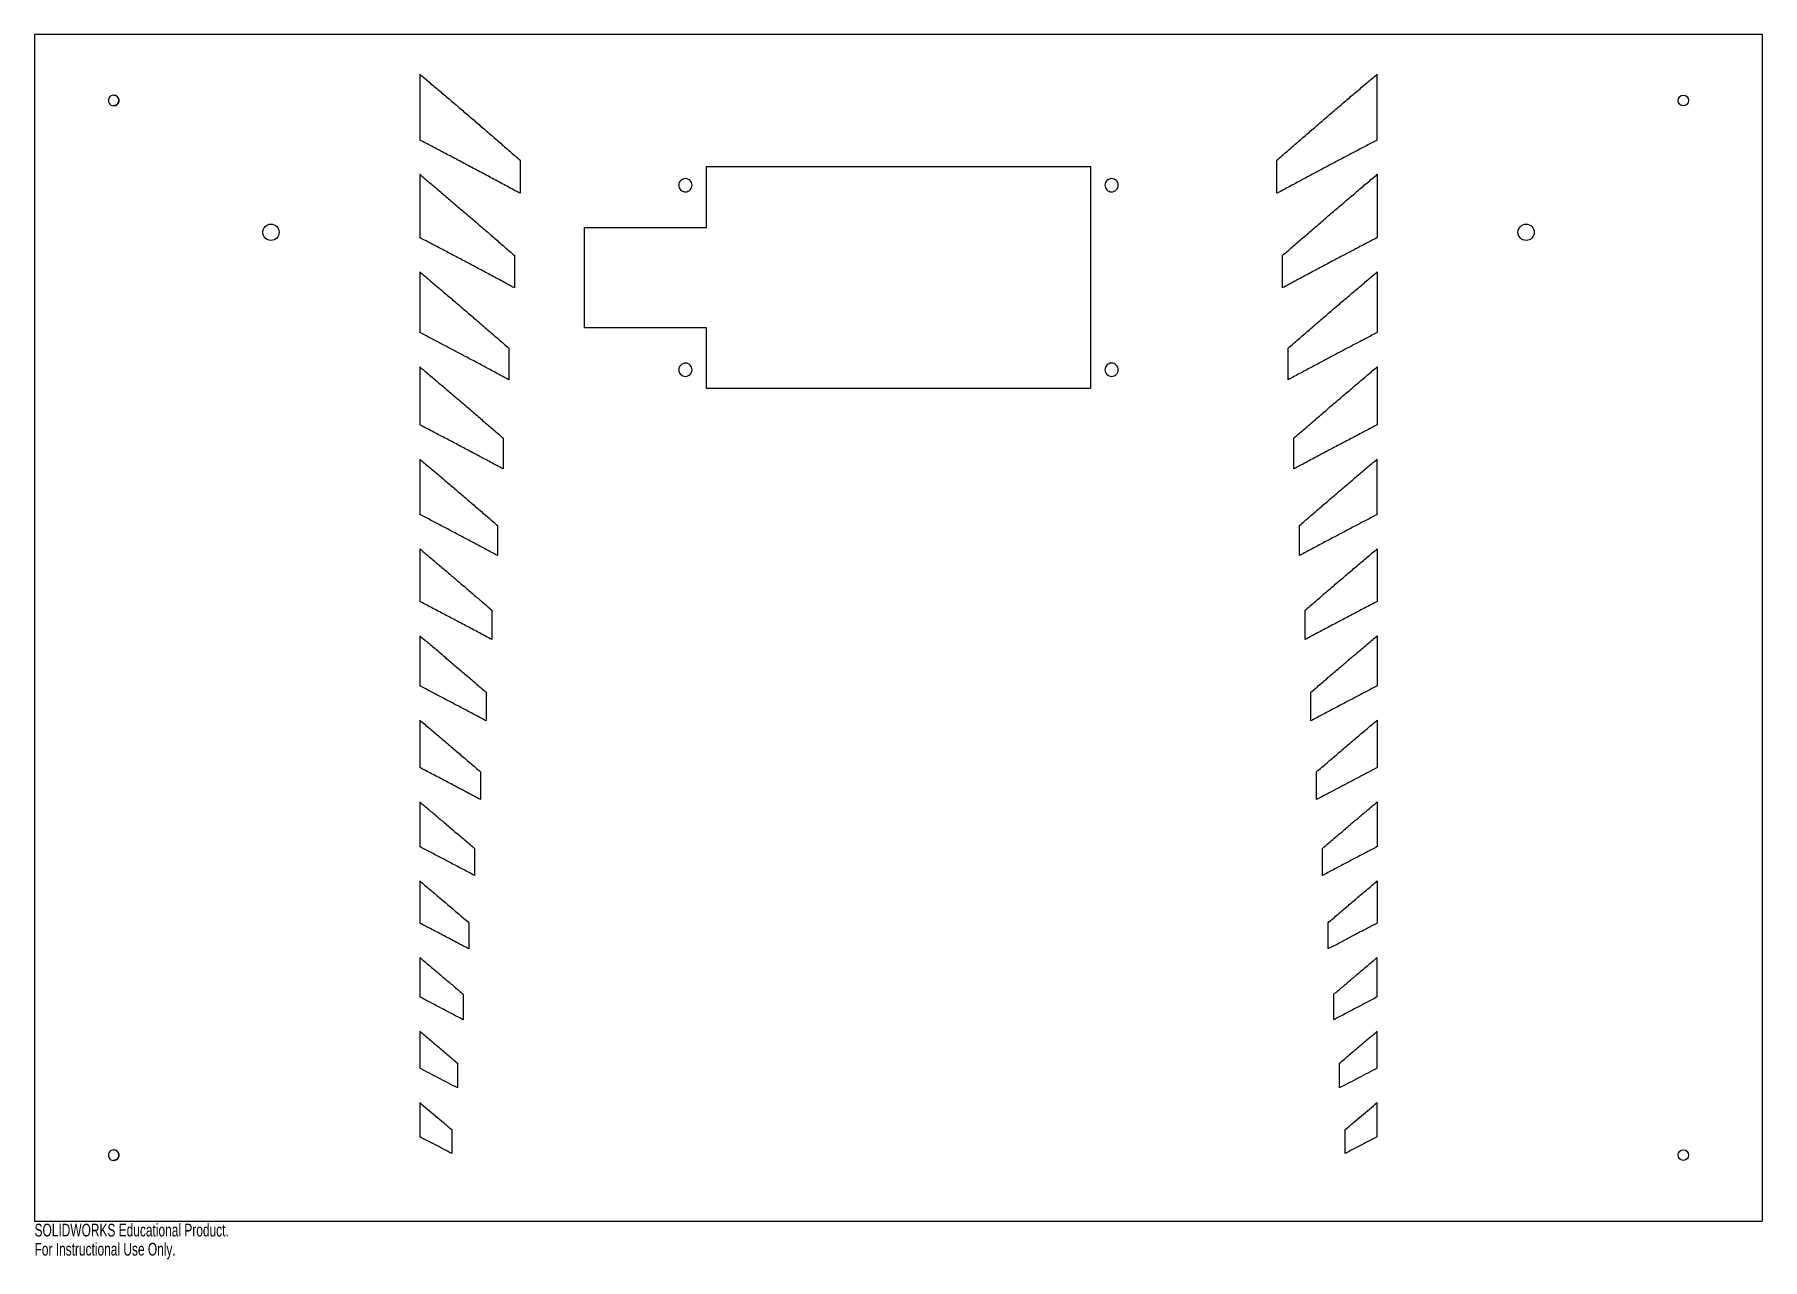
# Model space of a CAD drawing. Header units: millimetres. Extents: x -802 to -146, y 364 to 829.
import ezdxf

# ---------------------------------------------------------------- set-up
doc = ezdxf.new("R2010")
doc.units = ezdxf.units.MM
doc.styles.add('SLDTEXTSTYLE0', font='TXT', dxfattribs={"width": 0.7})

msp = doc.modelspace()

# ---------------------------------------------------------------- linework, layer by layer
at = {"color": 7, "linetype": 'Continuous', "lineweight": 25}
for p, q in [((-801.59, 828.93), (-801.59, 378.93)), ((-146, 828.93), (-801.59, 828.93)), ((-146, 378.93), (-146, 828.93)), ((-655.47, 813.93), (-655.47, 788.93)), ((-292.12, 788.93), (-292.12, 813.93)), ((-771.59, 805.93), (-771.59, 805.93)), ((-617.4, 781.29), (-617.4, 768.73)), ((-330.19, 768.73), (-330.19, 781.29)), ((-655.47, 775.93), (-655.47, 751.93)), ((-546.64, 778.93), (-400.95, 778.93)), ((-546.64, 755.82), (-546.64, 778.93)), ((-400.95, 778.93), (-400.95, 694.68)), ((-292.12, 775.93), (-292.12, 751.93)), ((-592.9, 755.82), (-546.64, 755.82)), ((-592.9, 717.72), (-592.9, 755.82)), ((-619.54, 745.16), (-619.54, 732.88)), ((-328.06, 732.88), (-328.06, 745.16)), ((-655.47, 738.93), (-655.47, 715.93)), ((-292.12, 738.93), (-292.12, 715.93)), ((-546.64, 717.72), (-592.9, 717.72)), ((-546.64, 694.68), (-546.64, 717.72)), ((-621.67, 710.02), (-621.67, 698.03)), ((-325.92, 698.03), (-325.92, 710.02)), ((-655.47, 702.93), (-655.47, 680.93)), ((-292.12, 702.93), (-292.12, 680.93)), ((-400.95, 694.68), (-546.64, 694.68)), ((-623.82, 675.89), (-623.82, 664.19)), ((-323.77, 664.19), (-323.77, 675.89)), ((-655.47, 667.93), (-655.47, 646.93)), ((-292.12, 646.93), (-292.12, 667.93)), ((-625.97, 642.75), (-625.97, 631.34)), ((-321.62, 631.34), (-321.62, 642.75)), ((-655.47, 633.93), (-655.47, 613.93)), ((-292.12, 633.93), (-292.12, 613.93)), ((-628.12, 610.62), (-628.12, 599.5)), ((-319.47, 599.5), (-319.47, 610.62)), ((-655.47, 600.93), (-655.47, 581.93)), ((-292.12, 600.93), (-292.12, 581.93)), ((-630.28, 579.48), (-630.28, 568.65)), ((-317.31, 568.65), (-317.31, 579.48)), ((-655.47, 568.93), (-655.47, 550.93)), ((-292.12, 568.93), (-292.12, 550.93)), ((-632.44, 549.35), (-632.44, 538.81)), ((-315.15, 538.81), (-315.15, 549.35)), ((-655.47, 537.93), (-655.47, 520.93)), ((-292.12, 537.93), (-292.12, 520.93)), ((-634.61, 520.21), (-634.61, 509.96)), ((-312.98, 509.96), (-312.98, 520.21)), ((-655.47, 507.93), (-655.47, 491.93)), ((-292.12, 507.93), (-292.12, 491.93)), ((-636.78, 492.08), (-636.78, 482.12)), ((-310.81, 482.12), (-310.81, 492.08)), ((-655.47, 478.93), (-655.47, 463.93)), ((-292.12, 463.93), (-292.12, 478.93)), ((-638.96, 464.94), (-638.96, 455.27)), ((-308.63, 455.27), (-308.63, 464.94)), ((-655.47, 450.93), (-655.47, 436.93)), ((-292.12, 436.93), (-292.12, 450.93)), ((-641.14, 438.81), (-641.14, 429.43)), ((-306.45, 429.43), (-306.45, 438.81)), ((-655.47, 423.93), (-655.47, 410.93)), ((-292.12, 410.93), (-292.12, 423.93)), ((-643.33, 413.67), (-643.33, 404.58)), ((-304.26, 404.58), (-304.26, 413.67)), ((-801.59, 378.93), (-146, 378.93))]:
    msp.add_line(p, q, dxfattribs=at)
at = {"color": 7, "linetype": 'Continuous', "lineweight": 25, "flags": 128}
msp.add_lwpolyline([(-771.59, 801.93), (-771.59, 801.93), (-771.59, 801.93), (-771.59, 801.93), (-771.59, 801.93), (-771.59, 801.93), (-771.59, 801.93), (-771.59, 801.93), (-771.59, 801.93)], dxfattribs=at)
at = {"color": 7, "linetype": 'Continuous', "lineweight": 25}
for centre, radius in [((-176, 803.93), 2), ((-711.91, 753.93), 3.1), ((-235.66, 753.93), 3.1), ((-176, 403.93), 2)]:
    msp.add_circle(centre, radius, dxfattribs=at)
for centre, start, end in [((-771.59, 803.93), 89.99787, 270.00213), ((-771.59, 803.93), 270.02347, 89.97653), ((-771.59, 403.93), 89.998, 270.002), ((-771.59, 403.93), 269.998, 90.002)]:
    msp.add_arc(centre, 2, start, end, dxfattribs=at)
for points, knots in [([(-655.47, 813.93), (-654.24, 812.9), (-651.77, 810.82), (-648.05, 807.68), (-644.31, 804.51), (-640.55, 801.3), (-636.75, 798.05), (-632.93, 794.77), (-629.09, 791.45), (-625.21, 788.1), (-621.31, 784.71), (-618.71, 782.44), (-617.4, 781.29)], [0, 0, 0, 0, 0.0961192, 0.1930996, 0.2909418, 0.3896461, 0.4892131, 0.589643, 0.6909362, 0.7930932, 0.8961144, 1, 1, 1, 1]), ([(-330.19, 781.29), (-328.87, 782.45), (-326.24, 784.74), (-322.31, 788.16), (-318.41, 791.53), (-314.55, 794.86), (-310.73, 798.15), (-306.94, 801.39), (-303.18, 804.59), (-299.47, 807.74), (-295.78, 810.86), (-293.34, 812.91), (-292.12, 813.93)], [0, 0, 0, 0, 0.1049761, 0.2088454, 0.3116082, 0.4132649, 0.5138159, 0.6132616, 0.7116025, 0.8088388, 0.9049712, 1, 1, 1, 1]), ([(-771.59, 805.93), (-771.32, 805.93), (-771.07, 805.88), (-770.7, 805.73), (-770.58, 805.67), (-770.37, 805.52), (-770.27, 805.44), (-770.08, 805.25), (-770, 805.15), (-769.85, 804.93), (-769.79, 804.82), (-769.64, 804.45), (-769.59, 804.19), (-769.59, 803.8), (-769.6, 803.67), (-769.65, 803.42), (-769.69, 803.29), (-769.79, 803.05), (-769.85, 802.93), (-770, 802.72), (-770.08, 802.61), (-770.27, 802.43), (-770.37, 802.35), (-770.58, 802.2), (-770.7, 802.14), (-771.07, 801.98), (-771.32, 801.93), (-771.59, 801.93)], [0, 0, 0, 0, 0.125, 0.125, 0.1875, 0.1875, 0.25, 0.25, 0.3125, 0.3125, 0.375, 0.375, 0.5, 0.5, 0.5625, 0.5625, 0.625, 0.625, 0.6875, 0.6875, 0.75, 0.75, 0.8125, 0.8125, 0.875, 0.875, 1, 1, 1, 1]), ([(-617.4, 768.73), (-619.04, 769.61), (-622.31, 771.38), (-627.19, 774), (-632.02, 776.59), (-636.81, 779.13), (-641.54, 781.64), (-646.23, 784.11), (-650.86, 786.54), (-653.94, 788.14), (-655.47, 788.93)], [0, 0, 0, 0, 0.129984, 0.258543, 0.385678, 0.511388, 0.635675, 0.758539, 0.87998, 1, 1, 1, 1]), ([(-292.12, 788.93), (-293.5, 788.22), (-296.27, 786.78), (-300.42, 784.6), (-304.61, 782.4), (-308.81, 780.18), (-313.04, 777.93), (-317.3, 775.66), (-321.57, 773.37), (-325.87, 771.06), (-328.75, 769.5), (-330.19, 768.73)], [0, 0, 0, 0, 0.108154, 0.217047, 0.326678, 0.437049, 0.548159, 0.660008, 0.772598, 0.885929, 1, 1, 1, 1]), ([(-655.47, 775.93), (-654.31, 774.96), (-651.97, 772.99), (-648.47, 770.03), (-644.93, 767.04), (-641.38, 764.01), (-637.8, 760.95), (-634.19, 757.85), (-630.56, 754.73), (-626.91, 751.57), (-623.23, 748.38), (-620.77, 746.23), (-619.54, 745.16)], [0, 0, 0, 0, 0.096229, 0.193295, 0.291199, 0.38994, 0.48952, 0.589937, 0.691194, 0.79329, 0.896225, 1, 1, 1, 1]), ([(-552.11, 771.8), (-552.11, 771.14), (-552.39, 770.49), (-553.34, 769.56), (-553.99, 769.3), (-555.32, 769.3), (-555.97, 769.56), (-556.93, 770.49), (-557.2, 771.13), (-557.2, 772.47), (-556.92, 773.11), (-555.97, 774.04), (-555.32, 774.3), (-553.99, 774.3), (-553.34, 774.05), (-552.38, 773.11), (-552.11, 772.47), (-552.11, 771.8)], [0.5, 0.5, 0.5, 0.5, 0.625, 0.625, 0.75, 0.75, 0.875, 0.875, 1, 1, 1.125, 1.125, 1.25, 1.25, 1.375, 1.375, 1.5, 1.5, 1.5, 1.5]), ([(-390.4, 771.8), (-390.4, 771.14), (-390.67, 770.49), (-391.63, 769.56), (-392.27, 769.3), (-393.61, 769.3), (-394.26, 769.56), (-395.22, 770.49), (-395.49, 771.13), (-395.49, 772.47), (-395.21, 773.11), (-394.26, 774.04), (-393.61, 774.3), (-392.27, 774.3), (-391.63, 774.05), (-390.67, 773.11), (-390.4, 772.47), (-390.4, 771.8)], [0.5, 0.5, 0.5, 0.5, 0.625, 0.625, 0.75, 0.75, 0.875, 0.875, 1, 1, 1.125, 1.125, 1.25, 1.25, 1.375, 1.375, 1.5, 1.5, 1.5, 1.5]), ([(-328.06, 745.16), (-326.68, 746.36), (-323.93, 748.75), (-319.83, 752.31), (-315.76, 755.82), (-311.73, 759.29), (-307.74, 762.71), (-303.78, 766.08), (-299.86, 769.41), (-295.98, 772.69), (-293.4, 774.86), (-292.12, 775.93)], [0, 0, 0, 0, 0.116044, 0.230854, 0.344429, 0.456772, 0.567881, 0.677758, 0.786403, 0.893817, 1, 1, 1, 1]), ([(-619.54, 732.88), (-621.08, 733.71), (-624.14, 735.37), (-628.73, 737.82), (-633.28, 740.25), (-637.79, 742.65), (-642.26, 745.02), (-646.7, 747.35), (-651.09, 749.65), (-654.02, 751.18), (-655.47, 751.93)], [0, 0, 0, 0, 0.129109, 0.257044, 0.383803, 0.509389, 0.633801, 0.75704, 0.879106, 1, 1, 1, 1]), ([(-292.12, 751.93), (-293.58, 751.17), (-296.52, 749.64), (-300.93, 747.33), (-305.37, 744.99), (-309.85, 742.63), (-314.36, 740.23), (-318.9, 737.81), (-323.47, 735.36), (-326.52, 733.71), (-328.06, 732.88)], [0, 0, 0, 0, 0.121485, 0.243974, 0.367466, 0.491963, 0.617464, 0.74397, 0.871482, 1, 1, 1, 1]), ([(-655.47, 738.93), (-654.25, 737.9), (-651.79, 735.84), (-648.1, 732.72), (-644.38, 729.57), (-640.65, 726.39), (-636.89, 723.17), (-633.12, 719.93), (-629.32, 716.66), (-625.5, 713.35), (-622.95, 711.14), (-621.67, 710.02)], [0, 0, 0, 0, 0.107879, 0.216564, 0.326058, 0.436359, 0.547468, 0.659387, 0.772115, 0.885652, 1, 1, 1, 1]), ([(-325.92, 710.02), (-324.63, 711.15), (-322.06, 713.38), (-318.22, 716.7), (-314.41, 719.99), (-310.62, 723.24), (-306.87, 726.45), (-303.14, 729.62), (-299.44, 732.76), (-295.78, 735.86), (-293.34, 737.91), (-292.12, 738.93)], [0, 0, 0, 0, 0.115232, 0.229432, 0.342602, 0.454741, 0.565851, 0.675931, 0.784982, 0.893005, 1, 1, 1, 1]), ([(-621.67, 698.03), (-623.14, 698.82), (-626.04, 700.39), (-630.38, 702.71), (-634.67, 705), (-638.92, 707.25), (-643.12, 709.47), (-647.28, 711.66), (-651.39, 713.81), (-654.11, 715.23), (-655.47, 715.93)], [0, 0, 0, 0, 0.130179, 0.258877, 0.386096, 0.511834, 0.636094, 0.758874, 0.880176, 1, 1, 1, 1]), ([(-292.12, 715.93), (-293.49, 715.22), (-296.24, 713.79), (-300.38, 711.62), (-304.56, 709.42), (-308.77, 707.2), (-313.01, 704.95), (-317.28, 702.67), (-321.59, 700.36), (-324.47, 698.81), (-325.92, 698.03)], [0, 0, 0, 0, 0.121126, 0.243358, 0.366696, 0.491141, 0.616694, 0.743354, 0.871123, 1, 1, 1, 1]), ([(-655.47, 702.93), (-654.33, 701.97), (-652.03, 700.04), (-648.58, 697.13), (-645.11, 694.18), (-641.61, 691.21), (-638.1, 688.2), (-634.56, 685.17), (-631, 682.1), (-627.41, 679.01), (-625.02, 676.93), (-623.82, 675.89)], [0, 0, 0, 0, 0.107615, 0.216103, 0.325464, 0.435699, 0.546809, 0.658794, 0.771654, 0.885389, 1, 1, 1, 1]), ([(-552.11, 701.8), (-552.11, 701.14), (-552.39, 700.49), (-553.34, 699.56), (-553.99, 699.3), (-555.32, 699.3), (-555.97, 699.56), (-556.93, 700.49), (-557.2, 701.13), (-557.2, 702.47), (-556.92, 703.11), (-555.97, 704.04), (-555.32, 704.3), (-553.99, 704.3), (-553.34, 704.05), (-552.38, 703.11), (-552.11, 702.47), (-552.11, 701.8)], [0.5, 0.5, 0.5, 0.5, 0.625, 0.625, 0.75, 0.75, 0.875, 0.875, 1, 1, 1.125, 1.125, 1.25, 1.25, 1.375, 1.375, 1.5, 1.5, 1.5, 1.5]), ([(-390.4, 701.8), (-390.4, 701.14), (-390.67, 700.49), (-391.63, 699.56), (-392.27, 699.3), (-393.61, 699.3), (-394.26, 699.56), (-395.22, 700.49), (-395.49, 701.13), (-395.49, 702.47), (-395.21, 703.11), (-394.26, 704.04), (-393.61, 704.3), (-392.27, 704.3), (-391.63, 704.05), (-390.67, 703.11), (-390.4, 702.47), (-390.4, 701.8)], [0.5, 0.5, 0.5, 0.5, 0.625, 0.625, 0.75, 0.75, 0.875, 0.875, 1, 1, 1.125, 1.125, 1.25, 1.25, 1.375, 1.375, 1.5, 1.5, 1.5, 1.5]), ([(-323.77, 675.89), (-322.4, 677.08), (-319.69, 679.43), (-315.62, 682.94), (-311.6, 686.4), (-307.63, 689.8), (-303.69, 693.16), (-299.8, 696.46), (-295.95, 699.72), (-293.39, 701.87), (-292.12, 702.93)], [0, 0, 0, 0, 0.130463, 0.259364, 0.386703, 0.512482, 0.636701, 0.759359, 0.880459, 1, 1, 1, 1]), ([(-623.82, 664.19), (-625.36, 665.02), (-628.44, 666.67), (-633.03, 669.12), (-637.59, 671.55), (-642.11, 673.94), (-646.6, 676.3), (-651.04, 678.63), (-654, 680.17), (-655.47, 680.93)], [0, 0, 0, 0, 0.146812, 0.292305, 0.436479, 0.579335, 0.720873, 0.861095, 1, 1, 1, 1]), ([(-292.12, 680.93), (-293.59, 680.17), (-296.55, 678.62), (-301.01, 676.29), (-305.5, 673.93), (-310.02, 671.54), (-314.57, 669.12), (-319.16, 666.67), (-322.23, 665.02), (-323.77, 664.19)], [0, 0, 0, 0, 0.139174, 0.279574, 0.421202, 0.564058, 0.708143, 0.853456, 1, 1, 1, 1]), ([(-655.47, 667.93), (-654.26, 666.91), (-651.83, 664.87), (-648.18, 661.79), (-644.51, 658.68), (-640.83, 655.54), (-637.14, 652.38), (-633.43, 649.2), (-629.7, 645.99), (-627.21, 643.83), (-625.97, 642.75)], [0, 0, 0, 0, 0.122462, 0.245649, 0.36956, 0.494196, 0.619557, 0.745645, 0.872459, 1, 1, 1, 1]), ([(-321.62, 642.75), (-320.35, 643.86), (-317.82, 646.05), (-314.03, 649.31), (-310.29, 652.53), (-306.58, 655.7), (-302.91, 658.82), (-299.28, 661.9), (-295.69, 664.93), (-293.31, 666.94), (-292.12, 667.93)], [0, 0, 0, 0, 0.13032, 0.259119, 0.386397, 0.512156, 0.636395, 0.759115, 0.880316, 1, 1, 1, 1]), ([(-625.97, 631.34), (-627.42, 632.12), (-630.31, 633.67), (-634.62, 635.97), (-638.88, 638.23), (-643.1, 640.46), (-647.26, 642.65), (-651.38, 644.81), (-654.11, 646.23), (-655.47, 646.93)], [0, 0, 0, 0, 0.148191, 0.294604, 0.439238, 0.582094, 0.723173, 0.862475, 1, 1, 1, 1]), ([(-292.12, 646.93), (-293.5, 646.21), (-296.27, 644.77), (-300.44, 642.59), (-304.63, 640.39), (-308.84, 638.16), (-313.08, 635.91), (-317.34, 633.64), (-320.19, 632.11), (-321.62, 631.34)], [0, 0, 0, 0, 0.139892, 0.280771, 0.422639, 0.565495, 0.70934, 0.854175, 1, 1, 1, 1]), ([(-655.47, 633.93), (-654.35, 632.99), (-652.1, 631.1), (-648.73, 628.25), (-645.34, 625.38), (-641.93, 622.48), (-638.5, 619.55), (-635.05, 616.6), (-631.59, 613.62), (-629.28, 611.62), (-628.12, 610.62)], [0, 0, 0, 0, 0.122095, 0.24502, 0.368774, 0.493358, 0.618772, 0.745016, 0.872092, 1, 1, 1, 1]), ([(-319.47, 610.62), (-318.14, 611.77), (-315.48, 614.06), (-311.51, 617.47), (-307.58, 620.85), (-303.67, 624.18), (-299.79, 627.47), (-295.95, 630.72), (-293.39, 632.86), (-292.12, 633.93)], [0, 0, 0, 0, 0.147045, 0.292693, 0.436944, 0.5798, 0.721261, 0.861327, 1, 1, 1, 1]), ([(-628.12, 599.5), (-629.67, 600.33), (-632.75, 601.98), (-637.37, 604.43), (-641.94, 606.85), (-646.48, 609.24), (-650.99, 611.6), (-653.98, 613.16), (-655.47, 613.93)], [0, 0, 0, 0, 0.170403, 0.33931, 0.506722, 0.672641, 0.837067, 1, 1, 1, 1]), ([(-292.12, 613.93), (-293.62, 613.15), (-296.63, 611.58), (-301.16, 609.21), (-305.71, 606.82), (-310.28, 604.4), (-314.87, 601.96), (-317.93, 600.32), (-319.47, 599.5)], [0, 0, 0, 0, 0.164214, 0.329408, 0.495583, 0.662739, 0.830878, 1, 1, 1, 1]), ([(-655.47, 600.93), (-654.28, 599.93), (-651.88, 597.92), (-648.3, 594.89), (-644.71, 591.84), (-641.11, 588.78), (-637.5, 585.7), (-633.89, 582.6), (-631.48, 580.52), (-630.28, 579.48)], [0, 0, 0, 0, 0.141399, 0.283283, 0.425653, 0.568509, 0.711852, 0.855682, 1, 1, 1, 1]), ([(-317.31, 579.48), (-316.08, 580.55), (-313.63, 582.66), (-309.97, 585.8), (-306.34, 588.9), (-302.74, 591.97), (-299.17, 594.99), (-295.64, 597.98), (-293.29, 599.95), (-292.12, 600.93)], [0, 0, 0, 0, 0.147379, 0.29325, 0.437613, 0.580469, 0.721819, 0.861662, 1, 1, 1, 1]), ([(-630.28, 568.65), (-631.71, 569.42), (-634.55, 570.93), (-638.81, 573.19), (-643.02, 575.42), (-647.2, 577.62), (-651.35, 579.79), (-654.1, 581.22), (-655.47, 581.93)], [0, 0, 0, 0, 0.170708, 0.339799, 0.507273, 0.67313, 0.837373, 1, 1, 1, 1]), ([(-292.12, 581.93), (-293.5, 581.22), (-296.27, 579.78), (-300.42, 577.6), (-304.61, 575.4), (-308.82, 573.17), (-313.06, 570.92), (-315.89, 569.41), (-317.31, 568.65)], [0, 0, 0, 0, 0.163666, 0.328531, 0.494596, 0.661863, 0.83033, 1, 1, 1, 1]), ([(-655.47, 568.93), (-654.2, 567.87), (-651.66, 565.73), (-647.84, 562.5), (-644.01, 559.25), (-640.16, 555.97), (-636.3, 552.67), (-633.73, 550.46), (-632.44, 549.35)], [0, 0, 0, 0, 0.16443, 0.329753, 0.495971, 0.663084, 0.831094, 1, 1, 1, 1]), ([(-315.15, 549.35), (-313.83, 550.48), (-311.22, 552.73), (-307.31, 556.07), (-303.45, 559.36), (-299.63, 562.6), (-295.86, 565.79), (-293.36, 567.89), (-292.12, 568.93)], [0, 0, 0, 0, 0.1723454, 0.3424184, 0.5102196, 0.6757498, 0.8390096, 1, 1, 1, 1]), ([(-632.44, 538.81), (-634.01, 539.64), (-637.13, 541.31), (-641.79, 543.77), (-646.4, 546.2), (-650.95, 548.58), (-653.97, 550.15), (-655.47, 550.93)], [0, 0, 0, 0, 0.205169, 0.407752, 0.607751, 0.805167, 1, 1, 1, 1]), ([(-292.12, 550.93), (-293.4, 550.27), (-295.95, 548.94), (-299.78, 546.93), (-303.62, 544.92), (-307.46, 542.89), (-311.3, 540.86), (-313.87, 539.49), (-315.15, 538.81)], [0, 0, 0, 0, 0.165834, 0.332, 0.498499, 0.665332, 0.832499, 1, 1, 1, 1]), ([(-655.47, 537.93), (-654.33, 536.97), (-652.03, 535.04), (-648.58, 532.13), (-645.12, 529.19), (-641.63, 526.22), (-638.12, 523.23), (-635.78, 521.22), (-634.61, 520.21)], [0, 0, 0, 0, 0.163728, 0.32863, 0.494708, 0.661962, 0.830392, 1, 1, 1, 1]), ([(-312.98, 520.21), (-311.81, 521.22), (-309.47, 523.23), (-305.96, 526.22), (-302.48, 529.19), (-299.01, 532.13), (-295.56, 535.04), (-293.26, 536.97), (-292.12, 537.93)], [0, 0, 0, 0, 0.1695693, 0.3379768, 0.505223, 0.6713085, 0.836234, 1, 1, 1, 1]), ([(-634.61, 509.96), (-636.04, 510.72), (-638.87, 512.23), (-643.1, 514.46), (-647.28, 516.66), (-651.39, 518.81), (-654.12, 520.23), (-655.47, 520.93)], [0, 0, 0, 0, 0.205905, 0.408856, 0.608855, 0.805903, 1, 1, 1, 1]), ([(-292.12, 520.93), (-293.51, 520.21), (-296.3, 518.76), (-300.47, 516.58), (-304.64, 514.38), (-308.81, 512.18), (-311.59, 510.7), (-312.98, 509.96)], [0, 0, 0, 0, 0.199572, 0.399357, 0.599357, 0.799571, 1, 1, 1, 1]), ([(-655.47, 507.93), (-654.23, 506.89), (-651.75, 504.81), (-648.02, 501.66), (-644.29, 498.49), (-640.54, 495.29), (-638.03, 493.15), (-636.78, 492.08)], [0, 0, 0, 0, 0.197997, 0.396994, 0.596993, 0.797995, 1, 1, 1, 1]), ([(-310.81, 492.08), (-309.54, 493.16), (-307.02, 495.32), (-303.25, 498.53), (-299.52, 501.7), (-295.81, 504.83), (-293.35, 506.9), (-292.12, 507.93)], [0, 0, 0, 0, 0.204004, 0.406004, 0.606004, 0.804002, 1, 1, 1, 1]), ([(-636.78, 482.12), (-638.35, 482.95), (-641.48, 484.61), (-646.17, 487.08), (-650.83, 489.52), (-653.93, 491.13), (-655.47, 491.93)], [0, 0, 0, 0, 0.2527638, 0.5036843, 0.7527627, 1, 1, 1, 1]), ([(-292.12, 491.93), (-293.35, 491.29), (-295.82, 490.01), (-299.53, 488.07), (-303.27, 486.1), (-307.03, 484.12), (-309.55, 482.79), (-310.81, 482.12)], [0, 0, 0, 0, 0.197003, 0.395503, 0.595503, 0.797001, 1, 1, 1, 1]), ([(-655.47, 478.93), (-654.37, 478.01), (-652.16, 476.15), (-648.86, 473.36), (-645.55, 470.56), (-642.25, 467.76), (-640.06, 465.88), (-638.96, 464.94)], [0, 0, 0, 0, 0.19969, 0.399534, 0.599534, 0.799689, 1, 1, 1, 1]), ([(-308.63, 464.94), (-307.51, 465.9), (-305.27, 467.81), (-301.93, 470.65), (-298.63, 473.45), (-295.37, 476.21), (-293.2, 478.03), (-292.12, 478.93)], [0, 0, 0, 0, 0.20498, 0.407469, 0.607468, 0.804978, 1, 1, 1, 1]), ([(-638.96, 455.27), (-640.35, 456.01), (-643.13, 457.48), (-647.27, 459.65), (-651.38, 461.81), (-654.11, 463.23), (-655.47, 463.93)], [0, 0, 0, 0, 0.253645, 0.504859, 0.753644, 1, 1, 1, 1]), ([(-292.12, 463.93), (-293.49, 463.22), (-296.23, 461.79), (-300.35, 459.64), (-304.49, 457.46), (-307.25, 456), (-308.63, 455.27)], [0, 0, 0, 0, 0.24814, 0.497519, 0.748139, 1, 1, 1, 1]), ([(-655.47, 450.93), (-654.26, 449.92), (-651.85, 447.89), (-648.26, 444.86), (-644.69, 441.83), (-642.32, 439.82), (-641.14, 438.81)], [0, 0, 0, 0, 0.25218, 0.502907, 0.752179, 1, 1, 1, 1]), ([(-306.45, 438.81), (-305.22, 439.85), (-302.79, 441.92), (-299.18, 444.99), (-295.63, 447.99), (-293.28, 449.96), (-292.12, 450.93)], [0, 0, 0, 0, 0.257545, 0.510059, 0.757544, 1, 1, 1, 1]), ([(-641.14, 429.43), (-642.36, 430.07), (-644.77, 431.34), (-648.38, 433.23), (-651.94, 435.1), (-654.3, 436.32), (-655.47, 436.93)], [0, 0, 0, 0, 0.254973, 0.50663, 0.754972, 1, 1, 1, 1]), ([(-292.12, 436.93), (-293.32, 436.31), (-295.71, 435.06), (-299.29, 433.19), (-302.87, 431.31), (-305.26, 430.06), (-306.45, 429.43)], [0, 0, 0, 0, 0.250231, 0.500308, 0.75023, 1, 1, 1, 1]), ([(-655.47, 423.93), (-654.47, 423.09), (-652.45, 421.39), (-649.42, 418.84), (-646.38, 416.27), (-644.35, 414.54), (-643.33, 413.67)], [0, 0, 0, 0, 0.247709, 0.496945, 0.747709, 1, 1, 1, 1]), ([(-304.26, 413.67), (-303.24, 414.54), (-301.21, 416.26), (-298.17, 418.84), (-295.15, 421.39), (-293.13, 423.09), (-292.12, 423.93)], [0, 0, 0, 0, 0.251867, 0.50249, 0.751867, 1, 1, 1, 1]), ([(-643.33, 404.58), (-645.39, 405.66), (-649.43, 407.79), (-653.48, 409.9), (-655.47, 410.93)], [0, 0, 0, 0, 0.5093519, 1, 1, 1, 1]), ([(-292.12, 410.93), (-293.49, 410.22), (-296.2, 408.81), (-300.25, 406.69), (-302.93, 405.28), (-304.26, 404.58)], [0, 0, 0, 0, 0.336922, 0.670255, 1, 1, 1, 1]), ([(-771.59, 405.93), (-771.32, 405.93), (-771.07, 405.88), (-770.7, 405.73), (-770.58, 405.67), (-770.37, 405.52), (-770.27, 405.44), (-770.08, 405.25), (-770, 405.15), (-769.85, 404.93), (-769.79, 404.82), (-769.64, 404.45), (-769.59, 404.19), (-769.59, 403.8), (-769.6, 403.67), (-769.65, 403.42), (-769.69, 403.29), (-769.79, 403.05), (-769.85, 402.93), (-770, 402.72), (-770.08, 402.61), (-770.27, 402.43), (-770.37, 402.35), (-770.58, 402.2), (-770.7, 402.14), (-771.07, 401.98), (-771.32, 401.93), (-771.59, 401.93)], [0, 0, 0, 0, 0.125, 0.125, 0.1875, 0.1875, 0.25, 0.25, 0.3125, 0.3125, 0.375, 0.375, 0.5, 0.5, 0.5625, 0.5625, 0.625, 0.625, 0.6875, 0.6875, 0.75, 0.75, 0.8125, 0.8125, 0.875, 0.875, 1, 1, 1, 1])]:
    msp.add_open_spline(points, degree=3, knots=knots, dxfattribs=at)

# ---------------------------------------------------------------- texts
at = {"color": 7, "linetype": 'Continuous', "char_height": 4.8336, "attachment_point": 1, "style": 'SLDTEXTSTYLE0'}
for s, insert in [('SOLIDWORKS Educational Product.', (-801.59, 377.91)), ('For Instructional Use Only.', (-801.59, 370.66))]:
    msp.add_mtext(s, dxfattribs=dict(at, insert=insert))

doc.saveas('drawing.dxf')
